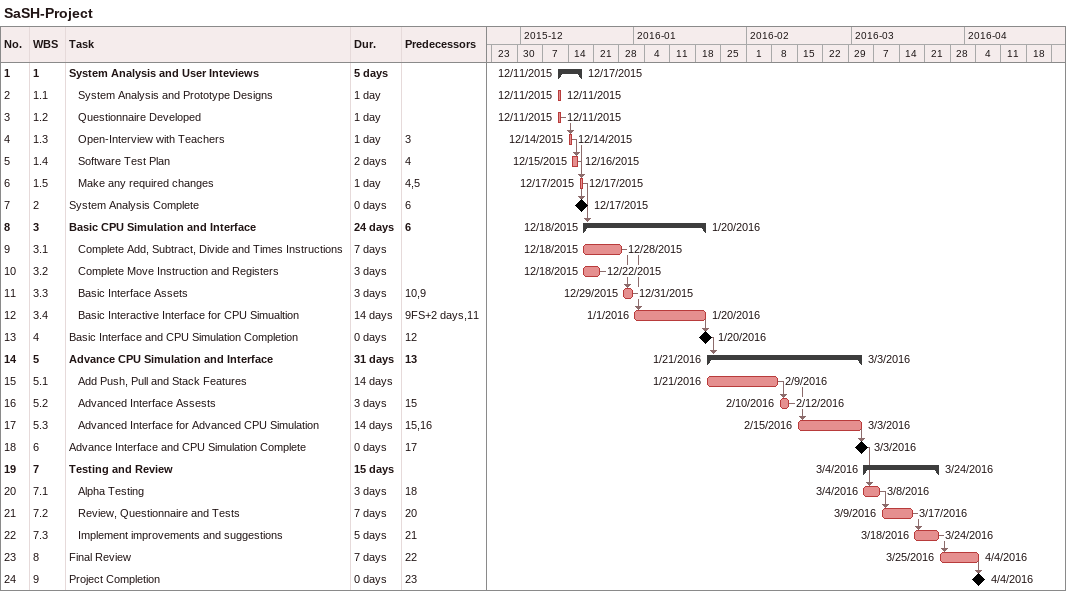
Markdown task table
SaSH-Project

| ID | WBS | Task | Duration | Start | Finish | Predecessors |
|---|---|---|---|---|---|---|
| 1 | 1 | **System Analysis and User Inteviews** | 5d | 2015-12-11 | 2015-12-17 |  |
| 2 | 1.1 | System Analysis and Prototype Designs | 1d | 2015-12-11 | 2015-12-11 |  |
| 3 | 1.2 | Questionnaire Developed | 1d | 2015-12-11 | 2015-12-11 |  |
| 4 | 1.3 | Open-Interview with Teachers | 1d | 2015-12-14 | 2015-12-14 | 3 |
| 5 | 1.4 | Software Test Plan | 2d | 2015-12-15 | 2015-12-16 | 4 |
| 6 | 1.5 | Make any required changes | 1d | 2015-12-17 | 2015-12-17 | 4, 5 |
| 7 | 2 | System Analysis Complete | 0d | 2015-12-17 | 2015-12-17 | 6 |
| 8 | 3 | **Basic CPU Simulation and Interface** | 24d | 2015-12-18 | 2016-01-20 | 6 |
| 9 | 3.1 | Complete Add, Subtract, Divide and Times Instructions | 7d | 2015-12-18 | 2015-12-28 |  |
| 10 | 3.2 | Complete Move Instruction and Registers | 3d | 2015-12-18 | 2015-12-22 |  |
| 11 | 3.3 | Basic Interface Assets | 3d | 2015-12-29 | 2015-12-31 | 10, 9 |
| 12 | 3.4 | Basic Interactive Interface for CPU Simualtion | 14d | 2016-01-01 | 2016-01-20 | 9FS+2d, 11 |
| 13 | 4 | Basic Interface and CPU Simulation Completion | 0d | 2016-01-20 | 2016-01-20 | 12 |
| 14 | 5 | **Advance CPU Simulation and Interface** | 31d | 2016-01-21 | 2016-03-03 | 13 |
| 15 | 5.1 | Add Push, Pull and Stack Features | 14d | 2016-01-21 | 2016-02-09 |  |
| 16 | 5.2 | Advanced Interface Assests | 3d | 2016-02-10 | 2016-02-12 | 15 |
| 17 | 5.3 | Advanced Interface for Advanced CPU Simulation | 14d | 2016-02-15 | 2016-03-03 | 15, 16 |
| 18 | 6 | Advance Interface and CPU Simulation Complete | 0d | 2016-03-03 | 2016-03-03 | 17 |
| 19 | 7 | **Testing and Review** | 15d | 2016-03-04 | 2016-03-24 |  |
| 20 | 7.1 | Alpha Testing | 3d | 2016-03-04 | 2016-03-08 | 18 |
| 21 | 7.2 | Review, Questionnaire and Tests | 7d | 2016-03-09 | 2016-03-17 | 20 |
| 22 | 7.3 | Implement improvements and suggestions | 5d | 2016-03-18 | 2016-03-24 | 21 |
| 23 | 8 | Final Review | 7d | 2016-03-25 | 2016-04-04 | 22 |
| 24 | 9 | Project Completion | 0d | 2016-04-04 | 2016-04-04 | 23 |
